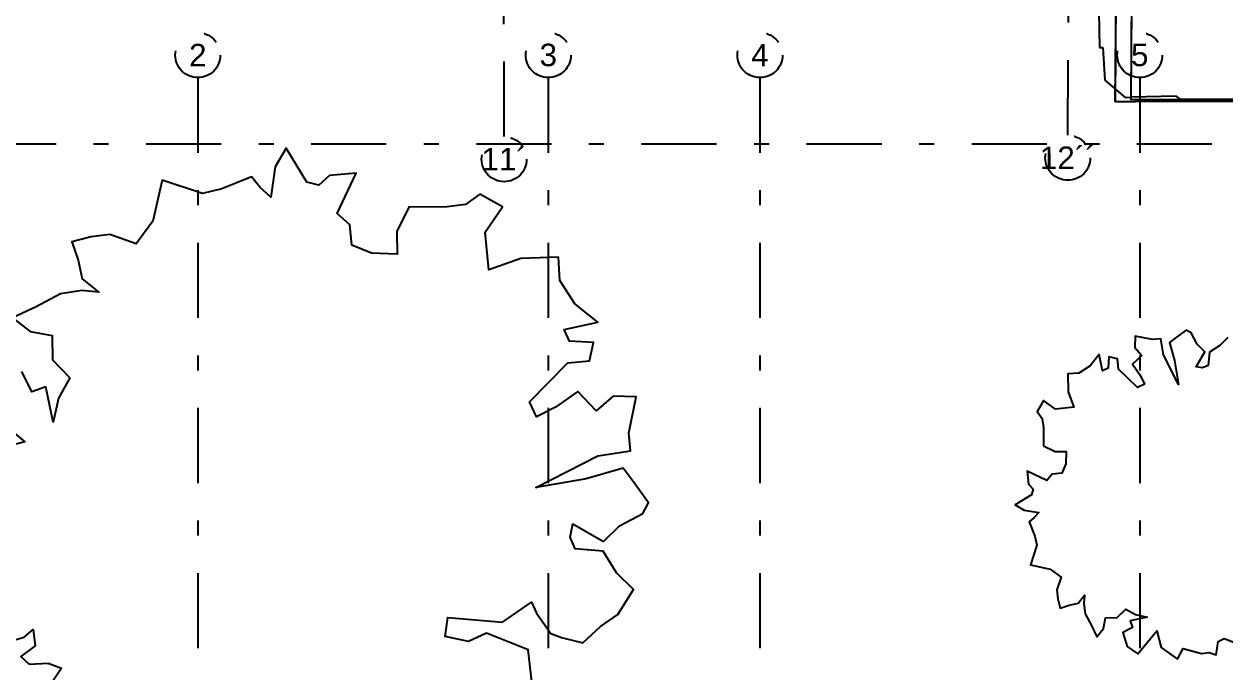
# Model space of a CAD drawing. Header units: millimetres. Extents: x 2834 to 2899, y 1629 to 1741.
# Drawn here: x 2869.68 to 2877.69, y 1681.57 to 1685.88 of the extents above; entities that cross this region are included whole.
import ezdxf

# ---------------------------------------------------------------- set-up
doc = ezdxf.new("R2010")
doc.units = ezdxf.units.MM
doc.linetypes.add('STRICHPUNKT', pattern=[1, 0.5, -0.25, 0, -0.25])
for name, color, linetype in [('02-AXO-G00-L01-M0', 8, 'STRICHPUNKT'), ('02-DIM-G00-L01-ACHSEN', 8, 'Continuous'), ('02-TWB-G00-L01-M0', 5, 'Continuous'), ('09-NAT-G00-L01-PFLANZEN', 9, 'Continuous')]:
    doc.layers.add(name, color=color, linetype=linetype)
doc.layers.add('09-VER-G00-L01-ABBRUCH', color=50, linetype='Continuous', plot=False)
doc.layers.add('09-VER-G00-L01-GEBÄUDE', color=5, linetype='Continuous', plot=False)
doc.layers.add('09-VER-G00-L01-GRUNDSTÜCKSGRENZE', color=161, linetype='Continuous', lineweight=25)
doc.styles.add('ARIAL', font='arial.ttf', dxfattribs={"width": 0.85})
doc.styles.get("Standard").update_dxf_attribs({"font": 'arial.ttf'})
doc.dimstyles.new('pp chromy&schneider', dxfattribs={"dimscale": 0.005, "dimtxt": 25, "dimasz": 10, "dimexe": 0, "dimexo": 0, "dimgap": 5, "dimtad": 1, "dimdec": 1, "dimlfac": 100, "dimrnd": 0.1, "dimzin": 9, "dimdsep": 46, "dimtxsty": 'ARIAL', "dimblk": 'c&s kote', "dimcen": 0, "dimse1": 1, "dimse2": 1, "dimclrd": 8, "dimclrt": 8, "dimadec": 0, "dimazin": 0, "dimtfac": 0.75, "dimtdec": 1, "dimtix": 1, "dimtmove": 2, "dimatfit": 0, "dimldrblk": 'NONE', "dimfxl": 1, "dimtolj": 1, "dimlwd": -1, "dimarcsym": 0})

# ---------------------------------------------------------------- blocks, each defined once
blk = doc.blocks.new('c&s kote')
at = {"color": 8}
for p, q in [((0, -2), (0, 2)), ((0, 2), (0, -2)), ((-2, 0), (2, 0)), ((2, 0), (-2, 0))]:
    blk.add_line(p, q, dxfattribs=at)
blk.add_circle((0, 0), 0.5, dxfattribs=at)
blk = doc.blocks.new('*D3743')
at = {"layer": '02-DIM-G00-L01-ACHSEN', "color": 8, "transparency": 16777216}
blk.add_arc((2876.7346, 1701.2442), 0.8424, 3.54357, 86.2542, dxfattribs=at)
at = {"layer": 'Defpoints', "color": 0, "transparency": 16777216}
for p in [(2876.7604, 1705.5442), (2877.4642, 1701.6651), (2879.3029, 1701.2505), (2853.985, 1701.1877), (2876.6377, 1685.1439)]:
    blk.add_point(p, dxfattribs=at)
at = {"layer": '02-DIM-G00-L01-ACHSEN', "color": 8, "transparency": 16777216, "xscale": 0.05, "yscale": 0.05, "zscale": 0.05}
for p, rotation in [((2876.7396, 1702.0865), 177.9548334432709), ((2877.5769, 1701.2463), 271.8429358778855)]:
    blk.add_blockref('c&s kote', p, dxfattribs=dict(at, rotation=rotation))
at = {"layer": '02-DIM-G00-L01-ACHSEN', "color": 8, "transparency": 16777216, "insert": (2877.3942, 1701.9015), "char_height": 0.125, "attachment_point": 5, "rotation": 314.89888, "style": 'ARIAL'}
blk.add_mtext('\\A1;89.51°', dxfattribs=at)
blk = doc.blocks.new('_None')
blk = doc.blocks.new('*D3744')
at = {"layer": '02-DIM-G00-L01-ACHSEN', "color": 8, "transparency": 16777216}
blk.add_arc((2872.8473, 1699.7845), 0.501, 5.86323, 84.42138, dxfattribs=at)
at = {"layer": 'Defpoints', "color": 0, "transparency": 16777216}
for p in [(2872.833, 1705.5345), (2873.2805, 1700.0361), (2853.9776, 1699.7376), (2879.3065, 1699.8005), (2872.8836, 1685.1345)]:
    blk.add_point(p, dxfattribs=at)
at = {"layer": '02-DIM-G00-L01-ACHSEN', "color": 8, "transparency": 16777216, "xscale": 0.05, "yscale": 0.05, "zscale": 0.05}
for p, rotation in [((2872.846, 1700.2855), 177.2818413743991), ((2873.3482, 1699.7857), 273.0027660307139)]:
    blk.add_blockref('c&s kote', p, dxfattribs=dict(at, rotation=rotation))
at = {"layer": '02-DIM-G00-L01-ACHSEN', "color": 8, "transparency": 16777216, "insert": (2873.2633, 1700.2026), "char_height": 0.125, "attachment_point": 5, "rotation": 315.1423, "style": 'ARIAL'}
blk.add_mtext('\\A1;90.00°', dxfattribs=at)
blk = doc.blocks.new('*D1980')
at = {"layer": '02-DIM-G00-L01-ACHSEN', "color": 8, "transparency": 16777216}
blk.add_arc((2895.1875, 1685.0876), 0.3783, 7.57924, 82.42076, dxfattribs=at)
at = {"layer": 'Defpoints', "color": 0, "transparency": 16777216}
for p in [(2895.1875, 1687.5513), (2895.5151, 1685.2768), (2863.8983, 1685.0876), (2897.5875, 1685.0876), (2895.1875, 1652.6239)]:
    blk.add_point(p, dxfattribs=at)
at = {"layer": '02-DIM-G00-L01-ACHSEN', "color": 8, "transparency": 16777216, "xscale": 0.05, "yscale": 0.05, "zscale": 0.05}
for p, rotation in [((2895.1875, 1685.4659), 176.2103799026569), ((2895.5658, 1685.0876), 273.7896200986746)]:
    blk.add_blockref('c&s kote', p, dxfattribs=dict(at, rotation=rotation))
at = {"layer": '02-DIM-G00-L01-ACHSEN', "color": 8, "transparency": 16777216, "insert": (2895.5178, 1685.4179), "char_height": 0.125, "attachment_point": 5, "rotation": 315, "style": 'ARIAL'}
blk.add_mtext('\\A1;90.00°', dxfattribs=at)
blk = doc.blocks.new('*D1938')
at = {"layer": '02-DIM-G00-L01-ACHSEN', "color": 8, "transparency": 16777216}
blk.add_arc((2867.0178, 1655.6943), 0.9468, 182.33867, 266.96832, dxfattribs=at)
at = {"layer": 'Defpoints', "color": 0, "transparency": 16777216}
for p in [(2867.0208, 1686.2513), (2863.9749, 1655.7308), (2897.5875, 1655.3274), (2866.1941, 1655.2275), (2867.0175, 1652.6239)]:
    blk.add_point(p, dxfattribs=at)
at = {"layer": '02-DIM-G00-L01-ACHSEN', "color": 8, "transparency": 16777216, "xscale": 0.05, "yscale": 0.05, "zscale": 0.05}
for p, rotation in [((2866.0711, 1655.7056), 90.82557498945935), ((2867.0177, 1654.7475), 358.4814073577396)]:
    blk.add_blockref('c&s kote', p, dxfattribs=dict(at, rotation=rotation))
at = {"layer": '02-DIM-G00-L01-ACHSEN', "color": 8, "transparency": 16777216, "insert": (2866.4075, 1655.0913), "char_height": 0.125, "attachment_point": 5, "rotation": 314.65349, "style": 'ARIAL'}
blk.add_mtext('\\A1;90.68°', dxfattribs=at)
blk = doc.blocks.new('*D1939')
at = {"layer": '02-DIM-G00-L01-ACHSEN', "color": 8, "transparency": 16777216}
blk.add_arc((2895.1875, 1655.3562), 0.9163, 273.12696, 356.18552, dxfattribs=at)
at = {"layer": 'Defpoints', "color": 0, "transparency": 16777216}
for p in [(2895.1875, 1687.5513), (2863.9749, 1655.7308), (2897.5875, 1655.3274), (2895.6425, 1654.5609), (2895.1875, 1652.6239)]:
    blk.add_point(p, dxfattribs=at)
at = {"layer": '02-DIM-G00-L01-ACHSEN', "color": 8, "transparency": 16777216, "xscale": 0.05, "yscale": 0.05, "zscale": 0.05}
for p, rotation in [((2896.1037, 1655.3452), 87.74900272412883), ((2895.1875, 1654.44), 181.5634809221231)]:
    blk.add_blockref('c&s kote', p, dxfattribs=dict(at, rotation=rotation))
at = {"layer": '02-DIM-G00-L01-ACHSEN', "color": 8, "transparency": 16777216, "insert": (2895.894, 1654.6413), "char_height": 0.125, "attachment_point": 5, "rotation": 224.65624, "style": 'ARIAL'}
blk.add_mtext('\\A1;89.31°', dxfattribs=at)

msp = doc.modelspace()

# ---------------------------------------------------------------- linework, layer by layer
at = {"layer": '02-AXO-G00-L01-M0'}
msp.add_line((2876.6377, 1685.1439), (2876.7604, 1705.5442), dxfattribs=at)
for points in [[(2872.8836, 1685.1345), (2872.833, 1705.5345)], [(2870.8425, 1685.5276), (2870.8425, 1652.6239)], [(2873.1775, 1685.5276), (2873.1775, 1652.6239)], [(2874.5875, 1685.5276), (2874.5875, 1652.6239)], [(2877.1175, 1685.5276), (2877.1175, 1652.6239)], [(2863.8983, 1685.0876), (2897.5875, 1685.0876)]]:
    msp.add_lwpolyline(points, dxfattribs=at)
for centre in [(2870.8425, 1685.6776), (2873.1775, 1685.6776), (2874.5875, 1685.6776), (2877.1175, 1685.6776), (2872.8829, 1684.9845), (2876.6381, 1684.9939)]:
    msp.add_circle(centre, 0.15, dxfattribs=at)
at = {"layer": '02-TWB-G00-L01-M0'}
msp.add_lwpolyline([(2894.4279, 1703.5781), (2894.2409, 1685.5881), (2894.1724, 1685.5876), (2894.1734, 1685.4441), (2877.0611, 1685.3808), (2877.081, 1688.1953), (2877.0963, 1690.3584), (2877.1007, 1693.6653), (2877.1077, 1697.5176), (2877.0843, 1703.3753), (2881.4801, 1703.4573), (2881.4745, 1703.7572), (2894.4279, 1703.5781)], dxfattribs=at)
at = {"layer": '09-NAT-G00-L01-PFLANZEN'}
for points in [[(2873.0701, 1681.4851), (2873.0431, 1681.718), (2872.7666, 1681.8274), (2872.645, 1681.7724), (2872.4897, 1681.8058), (2872.5076, 1681.9328), (2872.8723, 1681.9006), (2873.0659, 1682.0344), (2873.0994, 1681.9613), (2873.1935, 1681.8264), (2873.2652, 1681.7987), (2873.4072, 1681.7647), (2873.5253, 1681.8719), (2873.6413, 1681.9527), (2873.7447, 1682.1189), (2873.6321, 1682.2301), (2873.5424, 1682.3738), (2873.3567, 1682.389), (2873.3239, 1682.4679), (2873.3414, 1682.5567), (2873.5456, 1682.4382), (2873.6508, 1682.5432), (2873.8077, 1682.6254), (2873.8443, 1682.6967), (2873.7499, 1682.8298), (2873.677, 1682.9267), (2873.4289, 1682.8563), (2873.094, 1682.7986), (2873.5071, 1683.0084), (2873.7242, 1683.0431), (2873.7147, 1683.1592), (2873.7627, 1683.4013), (2873.6084, 1683.4056), (2873.4966, 1683.3085), (2873.3748, 1683.4364), (2873.2258, 1683.332), (2873.0998, 1683.2687), (2873.0528, 1683.3688), (2873.3065, 1683.6288), (2873.4518, 1683.6427), (2873.4784, 1683.7633), (2873.3197, 1683.7734), (2873.2823, 1683.8503), (2873.5082, 1683.8986), (2873.3531, 1684.0201), (2873.2533, 1684.1762), (2873.2445, 1684.3311), (2872.9943, 1684.3242), (2872.782, 1684.2476), (2872.7558, 1684.4987), (2872.8724, 1684.6664), (2872.721, 1684.7523), (2872.626, 1684.6836), (2872.5034, 1684.6664), (2872.2483, 1684.665), (2872.1677, 1684.504), (2872.1707, 1684.353), (2871.9999, 1684.3582), (2871.8687, 1684.4124), (2871.8552, 1684.5481), (2871.7707, 1684.6218), (2871.8985, 1684.8915), (2871.7193, 1684.8752), (2871.6488, 1684.8104), (2871.5693, 1684.8318), (2871.4307, 1685.0585), (2871.3581, 1684.9343), (2871.3282, 1684.7315), (2871.2583, 1684.795), (2871.1992, 1684.8662), (2871.0014, 1684.7876), (2870.8739, 1684.7562), (2870.6046, 1684.8458), (2870.5435, 1684.5724), (2870.4319, 1684.4215), (2870.2572, 1684.4822), (2870.1324, 1684.4684), (2870.0043, 1684.4336), (2870.045, 1684.3124), (2870.0721, 1684.1874), (2870.1831, 1684.0979), (2870.0691, 1684.1104), (2869.9273, 1684.0885), (2869.7662, 1684.0013), (2869.6074, 1683.929), (2869.7259, 1683.8372), (2869.8726, 1683.8112), (2869.8747, 1683.6489), (2869.9894, 1683.5286), (2869.9155, 1683.394), (2869.8794, 1683.2322), (2869.8292, 1683.4695), (2869.7376, 1683.4356), (2869.67, 1683.5702)], [(2877.7042, 1683.797), (2877.6506, 1683.7428), (2877.5814, 1683.6996), (2877.574, 1683.61), (2877.536, 1683.5942), (2877.4932, 1683.6026), (2877.5503, 1683.7011), (2877.4997, 1683.7518), (2877.4601, 1683.8274), (2877.4257, 1683.8451), (2877.3615, 1683.7996), (2877.3148, 1683.7644), (2877.3488, 1683.6449), (2877.3766, 1683.4834), (2877.2755, 1683.6825), (2877.2587, 1683.7872), (2877.2028, 1683.7826), (2877.0861, 1683.8057), (2877.084, 1683.7314), (2877.1308, 1683.6775), (2877.0691, 1683.6188), (2877.1195, 1683.5469), (2877.15, 1683.4862), (2877.1017, 1683.4635), (2876.9764, 1683.5858), (2876.9697, 1683.6559), (2876.9116, 1683.6687), (2876.9067, 1683.5922), (2876.8696, 1683.5742), (2876.8464, 1683.683), (2876.7878, 1683.6083), (2876.7125, 1683.5602), (2876.6379, 1683.5559), (2876.6412, 1683.4353), (2876.6781, 1683.333), (2876.5571, 1683.3204), (2876.4762, 1683.3766), (2876.4349, 1683.3036), (2876.4679, 1683.2578), (2876.4762, 1683.1987), (2876.4769, 1683.0757), (2876.5545, 1683.0369), (2876.6273, 1683.0383), (2876.6248, 1682.956), (2876.5987, 1682.8927), (2876.5333, 1682.8863), (2876.4977, 1682.8455), (2876.3677, 1682.9071), (2876.3756, 1682.8208), (2876.4068, 1682.7868), (2876.3965, 1682.7484), (2876.2872, 1682.6816), (2876.3471, 1682.6466), (2876.4448, 1682.6322), (2876.4143, 1682.5985), (2876.38, 1682.57), (2876.4178, 1682.4747), (2876.4329, 1682.4132), (2876.3898, 1682.2834), (2876.5215, 1682.254), (2876.5943, 1682.2002), (2876.565, 1682.116), (2876.5717, 1682.0558), (2876.5884, 1681.9941), (2876.6469, 1682.0137), (2876.7072, 1682.0268), (2876.7503, 1682.0802), (2876.7443, 1682.0253), (2876.7548, 1681.957), (2876.7968, 1681.8793), (2876.8317, 1681.8027), (2876.8759, 1681.8598), (2876.8885, 1681.9306), (2876.9667, 1681.9316), (2877.0247, 1681.9869), (2877.0896, 1681.9513), (2877.1676, 1681.9339), (2877.0532, 1681.9097), (2877.0695, 1681.8655), (2877.0046, 1681.8329), (2877.0328, 1681.7382), (2877.104, 1681.6908), (2877.2303, 1681.8427), (2877.2596, 1681.7316), (2877.3682, 1681.6555), (2877.4077, 1681.7259), (2877.5282, 1681.6932), (2877.5791, 1681.6996), (2877.6271, 1681.6836), (2877.6405, 1681.7722), (2877.6806, 1681.7927), (2877.7439, 1681.7671)], [(2869.3753, 1683.364), (2869.6902, 1683.1021), (2869.4598, 1683.0412)], [(2869.6077, 1681.7794), (2869.6858, 1681.8009), (2869.7457, 1681.853), (2869.7583, 1681.7441), (2869.6641, 1681.6735), (2869.7196, 1681.6209), (2869.8447, 1681.6277), (2869.9347, 1681.5944), (2869.867, 1681.4956)]]:
    msp.add_lwpolyline(points, dxfattribs=at)
at = {"layer": '09-VER-G00-L01-ABBRUCH', "ltscale": 1}
for p, q in [((2876.845, 1685.9647), (2876.8491, 1685.728)), ((2876.8491, 1685.728), (2876.8712, 1685.7292)), ((2876.8712, 1685.7292), (2876.8855, 1685.5109)), ((2876.8855, 1685.5109), (2877.02, 1685.3954)), ((2877.02, 1685.3954), (2877.0612, 1685.3964))]:
    msp.add_line(p, q, dxfattribs=at)
at = {"layer": '09-VER-G00-L01-ABBRUCH', "ltscale": 0.5}
for p, q in [((2877.3601, 1685.4035), (2877.0612, 1685.3964)), ((2877.3918, 1685.382), (2877.3601, 1685.4035))]:
    msp.add_line(p, q, dxfattribs=at)
at = {"layer": '09-VER-G00-L01-ABBRUCH', "ltscale": 0.2}
msp.add_line((2877.3918, 1685.382), (2877.3601, 1685.4035), dxfattribs=at)
at = {"layer": '09-VER-G00-L01-GEBÄUDE', "ltscale": 0.5}
for p, q in [((2877.0612, 1685.3964), (2877.1003, 1692.4756)), ((2878.1776, 1685.3821), (2877.3918, 1685.382))]:
    msp.add_line(p, q, dxfattribs=at)
at = {"layer": '09-VER-G00-L01-GEBÄUDE', "ltscale": 0.2}
msp.add_line((2877.3601, 1685.4035), (2877.0612, 1685.3964), dxfattribs=at)
at = {"layer": '09-VER-G00-L01-GEBÄUDE', "ltscale": 1}
msp.add_lwpolyline([(2877.3918, 1685.382), (2877.3601, 1685.4035)], dxfattribs=at)
at = {"layer": '09-VER-G00-L01-GRUNDSTÜCKSGRENZE', "ltscale": 0.2}
for p, q in [((2876.9548, 1685.3679), (2877.0725, 1703.5504)), ((2894.2375, 1685.4013), (2877.089, 1685.3688))]:
    msp.add_line(p, q, dxfattribs=at)
at = {"layer": '09-VER-G00-L01-GRUNDSTÜCKSGRENZE'}
msp.add_lwpolyline([(2894.2375, 1655.0743), (2883.0745, 1655.2016), (2866.5793, 1655.405), (2866.6717, 1685.349), (2839.7537, 1685.298), (2839.6237, 1685.2986), (2839.7062, 1701.4663), (2839.716, 1703.3787), (2854.7097, 1703.4949), (2877.0725, 1703.5504), (2876.9548, 1685.3679), (2877.089, 1685.3688), (2894.2375, 1685.4013)], close=True, dxfattribs=at)

# ---------------------------------------------------------------- texts
at = {"layer": '02-AXO-G00-L01-M0', "char_height": 0.15, "attachment_point": 5}
for s, insert, width, rotation in [('{\\fArial|b0|i0|c0|p34;2}', (2870.8425, 1685.6776), 0.3033, 0), ('{\\fArial|b0|i0|c0|p34;3}', (2873.1775, 1685.6776), 0.3033, 0), ('{\\fArial|b0|i0|c0|p34;4}', (2874.5875, 1685.6776), 0.3033, 0), ('{\\fArial|b0|i0|c0|p34;11´}', (2872.8829, 1684.9845), 0.2467, 0.14235), ('{\\fArial|b0|i0|c0|p34;12´´}', (2876.6381, 1684.9939), 0.2467, 0.1423)]:
    msp.add_mtext(s, dxfattribs=dict(at, insert=insert, width=width, rotation=rotation))
at = {"layer": '02-AXO-G00-L01-M0', "insert": (2877.1175, 1685.6776), "char_height": 0.15, "width": 0.3033, "attachment_point": 5}
msp.add_mtext('{\\fArial|b0|i0|c0|p34;5}', dxfattribs=at)

# ---------------------------------------------------------------- dimensions: what is measured, and where the dimension line sits
at = {"layer": '02-DIM-G00-L01-ACHSEN'}
for base, line1, line2, picture, middle in [((2873.2805, 1700.0361), ((2853.9776, 1699.7376), (2879.3065, 1699.8005)), ((2872.8836, 1685.1345), (2872.833, 1705.5345)), '*D3744', (2873.2633, 1700.2026)), ((2877.4642, 1701.6651), ((2853.985, 1701.1877), (2879.3029, 1701.2505)), ((2876.6377, 1685.1439), (2876.7604, 1705.5442)), '*D3743', (2877.3942, 1701.9015)), ((2895.5151, 1685.2768), ((2863.8983, 1685.0876), (2897.5875, 1685.0876)), ((2895.1875, 1687.5513), (2895.1875, 1652.6239)), '*D1980', (2895.5178, 1685.4179)), ((2895.6425, 1654.5609), ((2895.1875, 1687.5513), (2895.1875, 1652.6239)), ((2863.9749, 1655.7308), (2897.5875, 1655.3274)), '*D1939', (2895.894, 1654.6413)), ((2866.1941, 1655.2275), ((2867.0208, 1686.2513), (2867.0175, 1652.6239)), ((2863.9749, 1655.7308), (2897.5875, 1655.3274)), '*D1938', (2866.4075, 1655.0913))]:
    dim = msp.add_angular_dim_2l(base=base, line1=line1, line2=line2, dimstyle='pp chromy&schneider', override={"dimzin": 8, "dimadec": 2}, dxfattribs=at)
    dim.commit()
    dim.dimension.update_dxf_attribs({"geometry": picture, "text_midpoint": middle})

doc.saveas('drawing.dxf')
